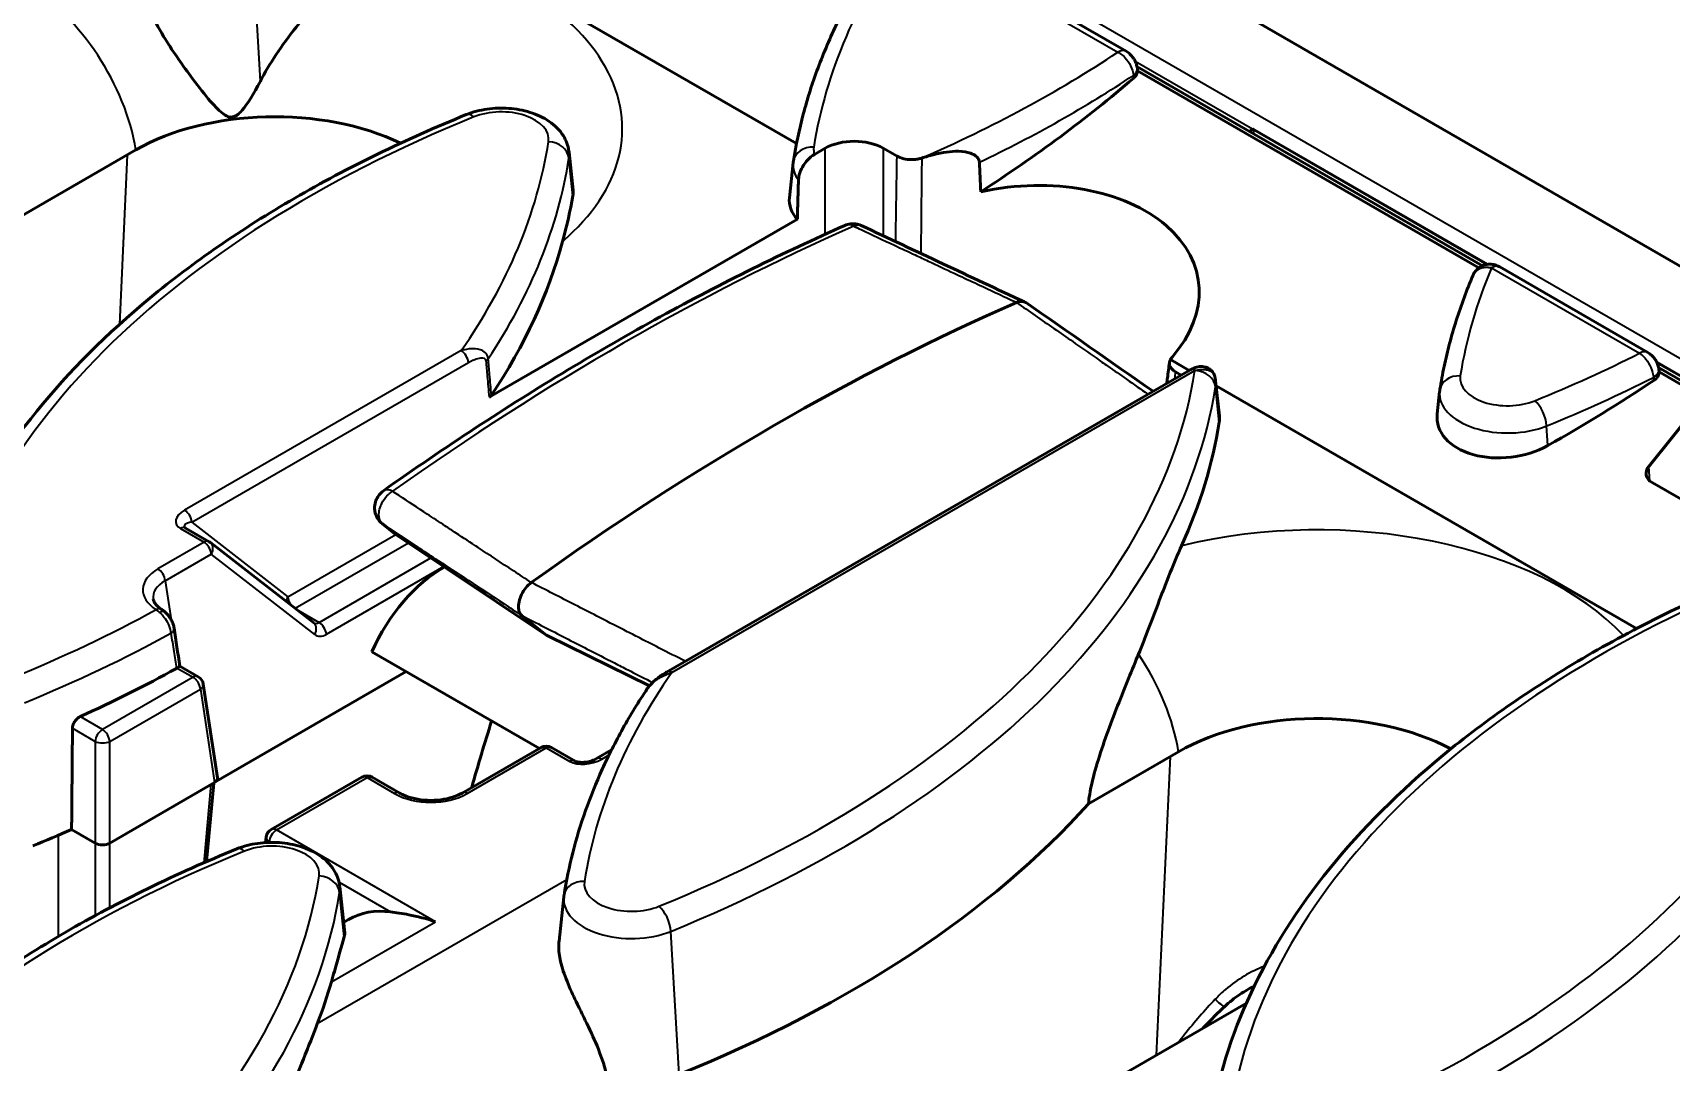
# Model space of a CAD drawing. Header units: millimetres. Extents: x 0 to 4362, y -130 to 2100.
# Drawn here: x 573.4 to 652.7, y 784.1 to 834 of the extents above; entities that cross this region are included whole.
import ezdxf

# ---------------------------------------------------------------- set-up
doc = ezdxf.new("R2010")
doc.units = ezdxf.units.MM
doc.header["$LTSCALE"] = 5
doc.layers.add('Sichtbar (ISO)', color=7, linetype='Continuous', lineweight=50)
doc.layers.add('Sichtbar schmal (ISO)', color=7, linetype='Continuous', lineweight=35)

msp = doc.modelspace()

# ---------------------------------------------------------------- linework, layer by layer
at = {"layer": 'Sichtbar (ISO)'}
for p, q in [((712.976, 788.188), (359.423, 992.312)), ((610.375, 828.645), (590.902, 839.888)), ((626.344, 833.118), (616.121, 839.02)), ((643.601, 822.73), (626.87, 832.39)), ((626.895, 832.214), (626.887, 832.291)), ((643.425, 822.628), (626.897, 832.17)), ((632.472, 829.359), (643.84, 822.797)), ((643.825, 822.795), (632.541, 829.31)), ((561.888, 818.824), (578.374, 828.342)), ((599.362, 828.229), (599.559, 826.396)), ((611.242, 828.119), (611.765, 828.421)), ((614.582, 828.421), (615.246, 828.037)), ((610.216, 827.724), (610.034, 826.026)), ((595.486, 816.359), (610.417, 824.979)), ((651.613, 818.529), (644.441, 822.67)), ((629.426, 817.674), (604.085, 803.043)), ((629.402, 817.66), (628.496, 818.183)), ((628.732, 817.587), (629.004, 817.43)), ((652.049, 818.057), (653.473, 817.235)), ((653.387, 817.274), (652.056, 818.043)), ((653.922, 816.772), (652.139, 817.801)), ((652.165, 817.626), (652.155, 817.706)), ((654.212, 816.4), (652.167, 817.581)), ((630.677, 817.148), (630.859, 815.45)), ((651.073, 805.148), (630.702, 816.909)), ((641.531, 816.643), (641.413, 815.546)), ((651.66, 813.002), (654.085, 816.019)), ((658.783, 808.203), (651.826, 812.22)), ((581.928, 809.357), (580.786, 810.016)), ((590.304, 810.232), (590.906, 809.75)), ((598.285, 804.815), (590.973, 809.702)), ((586.992, 805.423), (581.985, 809.318)), ((598.262, 804.831), (597.074, 805.78)), ((598.324, 804.792), (603.251, 802.375)), ((589.808, 804.025), (597.921, 799.341)), ((581.398, 802.815), (580.507, 803.329)), ((582.33, 797.916), (581.642, 802.457)), ((591.468, 803.067), (582.278, 797.761)), ((598.007, 799.391), (594.178, 797.181)), ((599.649, 798.731), (598.507, 799.391)), ((601.414, 799.266), (600.69, 798.848)), ((624.518, 796.662), (628.881, 799.181)), ((582.186, 797.688), (577.11, 794.757)), ((581.801, 793.86), (582.146, 797.665)), ((584.934, 795.415), (589.324, 797.95)), ((591.156, 797.181), (589.824, 797.95)), ((576.405, 794.757), (575.262, 795.417)), ((584.689, 795.057), (584.647, 794.78)), ((588.25, 792.653), (588.492, 790.402)), ((599.104, 792.148), (598.874, 790.002)), ((588.437, 790.913), (588.674, 791.05)), ((632.478, 787.674), (632.374, 787.734)), ((619.752, 779.832), (632.17, 787.002))]:
    msp.add_line(p, q, dxfattribs=at)
for centre, start, end in [((581.678, 808.924), 52.12201, 60), ((581.148, 802.382), 8.61675, 60), ((598.257, 798.958), 60, 120), ((589.574, 797.517), 60, 120), ((585.184, 794.982), 120, 171.38325)]:
    msp.add_arc(centre, 0.5, start, end, dxfattribs=at)
for centre, major_axis, ratio, start_param, end_param in [((578.622, 854.648), (62.659, 9.076), 0.652034, 5.32093, 5.48779), ((585.091, 824.463), (9.5, 0), 0.57735, 0.872974, 2.356194), ((613.173, 827.595), (2, 0), 0.581753, 0.789196, 2.352396), ((632.638, 827.975), (-0.15, 1.388), 0.24051, 0.045462, 0.432691), ((632.903, 829.53), (-0.507, -0.021), 0.591693, 0.530365, 0.74992), ((621.03, 820.731), (8.812, 1.276), 0.652034, 5.640748, 7.956786), ((613.502, 825.902), (-3.475, 0), 0.57735, 6.221282, 6.761399), ((2771.224, -51684.819), (-33976.243, 53029.92), 0.607003, 5.516736, 5.516905), ((536.752, 829.515), (63.043, 0), 0.57735, 5.916288, 6.128522), ((609.284, 702.616), (68.812, 119.187), 0.57735, 0.664325, 0.906481), ((-1314.022, -49252.334), (29043.489, -55833.143), 0.546156, 2.334422, 2.334569), ((629.762, 816.156), (-0.826, -1.61), 0.730872, 3.978209, 3.98913), ((609.937, 844.567), (62.553, 9.061), 0.652034, 5.244609, 5.349633), ((568.066, 818.434), (63.043, 0), 0.57735, 6.025513, 6.192687), ((627.391, 815.326), (3.475, 0), 0.57735, 6.192687, 6.345089), ((644.787, 815.665), (-3.368, -0.488), 0.652034, 6.117669, 8.386202), ((652.526, 812.744), (0.992, 0.136), 0.65517, 2.535443, 3.842338), ((591.51, 810.506), (-0.646, -0.72), 0.999697, 0.057578, 0.142406), ((593.239, 803.266), (2.95, 5.11), 0.57735, 0.765298, 1.751132), ((-4958.493, 3482.784), (-4449.035, 6564.789), 0.524494, 3.976107, 3.976393), ((598.804, 805.671), (-0.5, -0.868), 0.576612, 6.195487, 6.321548), ((536.752, 829.515), (-63.043, 0), 0.57735, 2.23618, 2.334143), ((635.599, 795.303), (9.5, 0), 0.57735, 0.821195, 2.356194), ((641.317, 803.483), (35.4, 61.315), 0.57735, 1.93599, 1.986026), ((581.828, 797.891), (0.504, 0), 0.572981, 5.501585, 6.369795), ((568.066, 813.535), (-63.568, 0), 0.57735, 2.184893, 2.663872), ((536.752, 824.616), (-63.568, 0), 0.57735, 2.184893, 2.221585), ((576.757, 794.963), (0.5, 0), 0.581753, 3.930789, 5.493989), ((592.096, 784.366), (-3.206, 6.798), 0.625236, 5.900399, 6.33513), ((525.64, 793.94), (63.043, 0), 0.57735, 6.063115, 6.120304), ((599.381, 802.454), (-63.568, 0), 0.57735, 2.184893, 2.654483)]:
    msp.add_ellipse(centre, major_axis=major_axis, ratio=ratio, start_param=start_param, end_param=end_param, dxfattribs=at)
for points, knots in [([(590.815, 838.447), (590.02, 838.008), (589.223, 837.426), (587.694, 836.068), (586.958, 835.294), (585.56, 833.577), (584.933, 832.656), (584.455, 831.771), (584.431, 831.724), (584.406, 831.676)], [-1.25384, -1.25384, -1.25384, -1.25384, -0.918597, -0.918597, -0.587482, -0.587482, -0.230122, -0.230122, -0.210574, -0.210574, -0.210574, -0.210574]), ([(610.228, 827.81), (610.347, 828.569), (610.506, 829.325), (610.904, 830.829), (611.143, 831.576), (611.697, 833.059), (612.014, 833.795), (612.722, 835.251), (613.114, 835.972), (613.973, 837.396), (614.439, 838.099), (614.941, 838.792)], [5.5882853, 5.5882853, 5.5882853, 5.5882853, 5.6493939, 5.6493939, 5.7105025, 5.7105025, 5.7716112, 5.7716112, 5.8327198, 5.8327198, 5.8938284, 5.8938284, 5.8938284, 5.8938284]), ([(584.406, 831.676), (584.085, 831.062), (583.771, 830.554), (583.432, 830.16), (583.356, 830.089), (583.24, 830.005), (583.19, 829.976), (583.088, 829.939), (583.039, 829.93), (582.935, 829.931), (582.88, 829.943), (582.745, 829.996), (582.662, 830.046), (582.19, 830.419), (581.638, 831.095), (580.572, 832.531), (580.12, 833.18), (579.464, 834.271), (579.231, 834.703), (578.888, 835.512), (578.771, 835.88), (578.681, 836.464), (578.674, 836.682), (578.696, 836.89)], [-1.747148, -1.747148, -1.747148, -1.747148, -1.462689, -1.462689, -1.365537, -1.365537, -1.30109, -1.30109, -1.243705, -1.243705, -1.1811, -1.1811, -1.101084, -1.101084, -0.786413, -0.786413, -0.555632, -0.555632, -0.407182, -0.407182, -0.277273, -0.277273, -0.193448, -0.193448, -0.193448, -0.193448]), ([(626.887, 832.291), (626.877, 832.369), (626.86, 832.439), (626.817, 832.568), (626.791, 832.627), (626.73, 832.739), (626.696, 832.792), (626.618, 832.893), (626.574, 832.941), (626.472, 833.033), (626.414, 833.078), (626.344, 833.118)], [0, 0, 0, 0, 0.00590418, 0.00590418, 0.01180837, 0.01180837, 0.01771255, 0.01771255, 0.02361674, 0.02361674, 0.02952092, 0.02952092, 0.02952092, 0.02952092]), ([(626.897, 832.17), (626.895, 832.113), (626.88, 832.054), (626.819, 831.936), (626.771, 831.877), (626.709, 831.824)], [0.06555356, 0.06555356, 0.06555356, 0.06555356, 0.09185149, 0.09185149, 0.12066148, 0.12066148, 0.12066148, 0.12066148]), ([(626.895, 832.214), (626.897, 832.204), (626.897, 832.195), (626.897, 832.18), (626.897, 832.175), (626.897, 832.17)], [0.057706067, 0.057706067, 0.057706067, 0.057706067, 0.062637258, 0.062637258, 0.065288302, 0.065288302, 0.065288302, 0.065288302]), ([(594.376, 830.05), (594.695, 830.18), (595.037, 830.268), (595.736, 830.367), (596.093, 830.379), (596.795, 830.326), (597.141, 830.263), (597.8, 830.057), (598.114, 829.913), (598.662, 829.538), (598.903, 829.31), (599.219, 828.805), (599.318, 828.553), (599.358, 828.266), (599.36, 828.248), (599.362, 828.229)], [0.171301, 0.171301, 0.171301, 0.171301, 0.544708, 0.544708, 0.913961, 0.913961, 1.281842, 1.281842, 1.65525, 1.65525, 2.009336, 2.009336, 2.275825, 2.275825, 2.294291, 2.294291, 2.294291, 2.294291]), ([(567.801, 803.315), (568.139, 805.467), (568.801, 807.596), (570.738, 811.738), (572.013, 813.751), (575.13, 817.603), (576.971, 819.442), (581.158, 822.9), (583.505, 824.518), (588.634, 827.491), (591.416, 828.845), (594.376, 830.05)], [5.5882853, 5.5882853, 5.5882853, 5.5882853, 5.7615256, 5.7615256, 5.9347658, 5.9347658, 6.108006, 6.108006, 6.2812463, 6.2812463, 6.4544865, 6.4544865, 6.4544865, 6.4544865]), ([(610.216, 827.724), (610.217, 827.73), (610.217, 827.736), (610.219, 827.747), (610.219, 827.753), (610.221, 827.764), (610.222, 827.77), (610.223, 827.782), (610.224, 827.787), (610.226, 827.799), (610.227, 827.805), (610.228, 827.81)], [5.5596905, 5.5596905, 5.5596905, 5.5596905, 5.56540946, 5.56540946, 5.57112842, 5.57112842, 5.57684739, 5.57684739, 5.58256635, 5.58256635, 5.58828531, 5.58828531, 5.58828531, 5.58828531]), ([(610.472, 826.864), (610.474, 826.951), (610.49, 827.049), (610.543, 827.255), (610.599, 827.396), (610.726, 827.627), (610.82, 827.757), (611.006, 827.956), (611.133, 828.056), (611.242, 828.119)], [0.0084798, 0.0084798, 0.0084798, 0.0084798, 0.0359728, 0.0359728, 0.0740638, 0.0740638, 0.1152279, 0.1152279, 0.1613574, 0.1613574, 0.1613574, 0.1613574]), ([(615.246, 828.037), (615.338, 827.984), (615.448, 827.942), (615.687, 827.884), (615.815, 827.869), (616.032, 827.868), (616.118, 827.875), (616.27, 827.898), (616.336, 827.912), (616.399, 827.93)], [0, 0, 0, 0, 0.0390575, 0.0390575, 0.0779293, 0.0779293, 0.1039585, 0.1039585, 0.1250488, 0.1250488, 0.1250488, 0.1250488]), ([(616.442, 827.944), (616.626, 828.004), (616.813, 828.059), (617.451, 828.22), (617.862, 828.279), (618.455, 828.269), (618.65, 828.236), (618.9, 828.15), (618.993, 828.104), (619.12, 828.001), (619.163, 827.952), (619.217, 827.849), (619.232, 827.798), (619.234, 827.744)], [-0.2401897, -0.2401897, -0.2401897, -0.2401897, -0.2069788, -0.2069788, -0.1279959, -0.1279959, -0.0748727, -0.0748727, -0.0413607, -0.0413607, -0.0190383, -0.0190383, -0.0002231, -0.0002231, -0.0002231, -0.0002231]), ([(612.72, 824.681), (611.235, 824.026), (609.747, 823.329), (606.765, 821.853), (605.273, 821.075), (602.286, 819.437), (600.793, 818.578), (597.808, 816.782), (596.316, 815.844), (593.338, 813.893), (591.852, 812.88), (590.37, 811.829)], [4.5949312, 4.5949312, 4.5949312, 4.5949312, 4.6411297, 4.6411297, 4.6873283, 4.6873283, 4.7335269, 4.7335269, 4.7797255, 4.7797255, 4.8259241, 4.8259241, 4.8259241, 4.8259241]), ([(613.527, 824.673), (613.464, 824.702), (613.399, 824.724), (613.272, 824.754), (613.21, 824.761), (613.092, 824.766), (613.036, 824.762), (612.932, 824.748), (612.884, 824.737), (612.797, 824.712), (612.757, 824.697), (612.72, 824.681)], [0.004145999, 0.004145999, 0.004145999, 0.004145999, 0.004759941, 0.004759941, 0.005373884, 0.005373884, 0.005987826, 0.005987826, 0.006601768, 0.006601768, 0.00721571, 0.00721571, 0.00721571, 0.00721571]), ([(641.542, 816.729), (641.601, 817.104), (641.67, 817.478), (641.827, 818.224), (641.915, 818.596), (642.11, 819.339), (642.217, 819.709), (642.451, 820.447), (642.578, 820.815), (642.85, 821.547), (642.995, 821.912), (643.15, 822.275)], [5.5882853, 5.5882853, 5.5882853, 5.5882853, 5.6184542, 5.6184542, 5.648623, 5.648623, 5.6787918, 5.6787918, 5.7089607, 5.7089607, 5.7391295, 5.7391295, 5.7391295, 5.7391295]), ([(644.441, 822.67), (644.389, 822.7), (644.332, 822.727), (644.199, 822.774), (644.123, 822.793), (643.945, 822.808), (643.841, 822.805), (643.635, 822.75), (643.539, 822.708), (643.374, 822.593), (643.305, 822.525), (643.209, 822.394), (643.175, 822.334), (643.15, 822.275)], [0, 0, 0, 0, 0.00554619, 0.00554619, 0.01109237, 0.01109237, 0.01663856, 0.01663856, 0.02105488, 0.02105488, 0.02484858, 0.02484858, 0.02773093, 0.02773093, 0.02773093, 0.02773093]), ([(621.476, 820.941), (621.469, 820.945), (621.462, 820.95), (621.399, 820.987), (621.335, 821.003), (621.193, 821.002), (621.116, 820.984), (621.038, 820.95)], [0.07373751, 0.07373751, 0.07373751, 0.07373751, 0.07807584, 0.07807584, 0.1116271, 0.1116271, 0.14519597, 0.14519597, 0.14519597, 0.14519597]), ([(652.155, 817.706), (652.146, 817.784), (652.128, 817.854), (652.085, 817.982), (652.059, 818.04), (651.998, 818.152), (651.964, 818.204), (651.886, 818.304), (651.842, 818.352), (651.741, 818.444), (651.682, 818.489), (651.613, 818.529)], [0, 0, 0, 0, 0.00591779, 0.00591779, 0.01183558, 0.01183558, 0.01775337, 0.01775337, 0.02367116, 0.02367116, 0.02958895, 0.02958895, 0.02958895, 0.02958895]), ([(628.308, 817.028), (628.32, 817.116), (628.332, 817.204), (628.377, 817.541), (628.41, 817.789), (628.443, 818.038)], [2.9959175, 2.9959175, 2.9959175, 2.9959175, 3.0281739, 3.0281739, 3.1191901, 3.1191901, 3.1191901, 3.1191901]), ([(628.496, 818.183), (628.475, 818.149), (628.46, 818.113), (628.432, 818.003), (628.439, 817.928), (628.492, 817.805), (628.525, 817.756), (628.614, 817.666), (628.669, 817.624), (628.732, 817.587)], [0.0201121, 0.0201121, 0.0201121, 0.0201121, 0.039069, 0.039069, 0.0779464, 0.0779464, 0.104975, 0.104975, 0.1320307, 0.1320307, 0.1320307, 0.1320307]), ([(630.047, 817.842), (629.993, 817.846), (629.942, 817.845), (629.848, 817.835), (629.804, 817.826), (629.722, 817.805), (629.683, 817.793), (629.61, 817.765), (629.574, 817.75), (629.506, 817.718), (629.474, 817.701), (629.442, 817.683)], [0, 0, 0, 0, 0.00960001, 0.00960001, 0.01920003, 0.01920003, 0.02880004, 0.02880004, 0.03840005, 0.03840005, 0.04800007, 0.04800007, 0.04800007, 0.04800007]), ([(630.648, 817.327), (630.636, 817.383), (630.616, 817.442), (630.557, 817.556), (630.517, 817.609), (630.426, 817.7), (630.374, 817.736), (630.273, 817.79), (630.224, 817.808), (630.131, 817.832), (630.088, 817.839), (630.047, 817.842)], [0.00424875, 0.00424875, 0.00424875, 0.00424875, 0.01232642, 0.01232642, 0.02040408, 0.02040408, 0.02848174, 0.02848174, 0.0365594, 0.0365594, 0.04463707, 0.04463707, 0.04463707, 0.04463707]), ([(652.167, 817.581), (652.165, 817.517), (652.146, 817.452), (652.088, 817.351), (652.059, 817.313), (651.989, 817.241), (651.949, 817.207), (651.903, 817.177)], [0.06559938, 0.06559938, 0.06559938, 0.06559938, 0.09483555, 0.09483555, 0.11331126, 0.11331126, 0.13175672, 0.13175672, 0.13175672, 0.13175672]), ([(652.165, 817.626), (652.166, 817.616), (652.167, 817.606), (652.167, 817.591), (652.167, 817.586), (652.167, 817.581)], [0.05747953, 0.05747953, 0.05747953, 0.05747953, 0.062688351, 0.062688351, 0.065314268, 0.065314268, 0.065314268, 0.065314268]), ([(630.648, 817.327), (630.651, 817.315), (630.653, 817.303), (630.658, 817.279), (630.66, 817.268), (630.664, 817.244), (630.666, 817.232), (630.669, 817.208), (630.671, 817.196), (630.674, 817.172), (630.676, 817.16), (630.677, 817.148)], [2.23478369, 2.23478369, 2.23478369, 2.23478369, 2.24668518, 2.24668518, 2.25858667, 2.25858667, 2.27048816, 2.27048816, 2.28238965, 2.28238965, 2.29429113, 2.29429113, 2.29429113, 2.29429113]), ([(641.531, 816.643), (641.532, 816.649), (641.532, 816.654), (641.534, 816.666), (641.534, 816.672), (641.536, 816.683), (641.536, 816.689), (641.538, 816.701), (641.539, 816.706), (641.541, 816.718), (641.541, 816.724), (641.542, 816.729)], [5.5596905, 5.5596905, 5.5596905, 5.5596905, 5.56540946, 5.56540946, 5.57112842, 5.57112842, 5.57684739, 5.57684739, 5.58256635, 5.58256635, 5.58828531, 5.58828531, 5.58828531, 5.58828531]), ([(595.599, 816.459), (595.586, 816.44), (595.571, 816.422), (595.533, 816.388), (595.511, 816.373), (595.486, 816.359)], [0, 0, 0, 0, 0.01043246, 0.01043246, 0.02086491, 0.02086491, 0.02086491, 0.02086491]), ([(590.37, 811.829), (590.283, 811.767), (590.217, 811.701), (590.108, 811.564), (590.064, 811.491), (589.992, 811.331), (589.964, 811.243), (589.933, 811.029), (589.93, 810.903), (589.996, 810.645), (590.043, 810.532), (590.173, 810.353), (590.233, 810.288), (590.304, 810.232)], [0, 0, 0, 0, 0.00207292, 0.00207292, 0.0042152, 0.0042152, 0.00635748, 0.00635748, 0.00849575, 0.00849575, 0.00988507, 0.00988507, 0.01071138, 0.01071138, 0.01071138, 0.01071138]), ([(580.786, 810.016), (580.784, 810.017), (580.783, 810.018), (580.78, 810.02), (580.779, 810.02), (580.776, 810.022), (580.775, 810.023), (580.773, 810.024), (580.772, 810.025), (580.771, 810.026), (580.77, 810.026), (580.769, 810.027)], [-0.0795247, -0.0795247, -0.0795247, -0.0795247, -0.0570448, -0.0570448, -0.0345648, -0.0345648, -0.0120848, -0.0120848, 0.0103952, 0.0103952, 0.0328751, 0.0328751, 0.0328751, 0.0328751]), ([(629.028, 809.159), (628.664, 808.36), (628.294, 807.405), (627.613, 805.62), (627.276, 804.719), (626.943, 803.908)], [-0.6323625, -0.6323625, -0.6323625, -0.6323625, -0.3142659, -0.3142659, 0, 0, 0, 0]), ([(597.53, 807.377), (597.438, 807.311), (597.349, 807.226), (597.188, 807.029), (597.117, 806.918), (597.003, 806.686), (596.961, 806.567), (596.91, 806.334), (596.902, 806.223), (596.92, 806.048), (596.938, 805.98), (596.993, 805.864), (597.029, 805.816), (597.074, 805.78)], [0, 0, 0, 0, 0.0393331, 0.0393331, 0.0784112, 0.0784112, 0.1172971, 0.1172971, 0.1561633, 0.1561633, 0.1857119, 0.1857119, 0.2153084, 0.2153084, 0.2153084, 0.2153084]), ([(630.431, 781.153), (630.769, 783.305), (631.43, 785.434), (633.367, 789.576), (634.643, 791.589), (637.759, 795.441), (639.6, 797.28), (643.788, 800.738), (646.134, 802.356), (651.263, 805.329), (654.046, 806.683), (657.005, 807.888)], [5.5882853, 5.5882853, 5.5882853, 5.5882853, 5.7615256, 5.7615256, 5.9347658, 5.9347658, 6.108006, 6.108006, 6.2812463, 6.2812463, 6.4544865, 6.4544865, 6.4544865, 6.4544865]), ([(579.622, 806.077), (579.567, 806.113), (579.517, 806.149), (579.43, 806.222), (579.393, 806.259), (579.33, 806.329), (579.304, 806.364), (579.264, 806.428), (579.249, 806.459), (579.227, 806.516), (579.221, 806.542), (579.217, 806.567)], [-0.7281042, -0.7281042, -0.7281042, -0.7281042, -0.5998052, -0.5998052, -0.4715063, -0.4715063, -0.3432073, -0.3432073, -0.2149083, -0.2149083, -0.0866094, -0.0866094, -0.0866094, -0.0866094]), ([(579.774, 805.963), (579.764, 805.971), (579.755, 805.979), (579.735, 805.995), (579.725, 806.003), (579.705, 806.019), (579.695, 806.027), (579.675, 806.042), (579.664, 806.049), (579.643, 806.063), (579.633, 806.07), (579.622, 806.077)], [0, 0, 0, 0, 0.00274217, 0.00274217, 0.00548433, 0.00548433, 0.0082265, 0.0082265, 0.01096867, 0.01096867, 0.01371083, 0.01371083, 0.01371083, 0.01371083]), ([(580.225, 805.171), (580.215, 805.234), (580.2, 805.295), (580.161, 805.413), (580.137, 805.469), (580.083, 805.58), (580.051, 805.633), (579.983, 805.736), (579.946, 805.785), (579.865, 805.878), (579.821, 805.922), (579.774, 805.963)], [0, 0, 0, 0, 0.0120657, 0.0120657, 0.02413141, 0.02413141, 0.03619711, 0.03619711, 0.04826281, 0.04826281, 0.06032852, 0.06032852, 0.06032852, 0.06032852]), ([(580.371, 803.238), (580.403, 803.26), (580.43, 803.278), (580.475, 803.308), (580.491, 803.319), (580.504, 803.328), (580.507, 803.329), (580.507, 803.329)], [-0.08867417, -0.08867417, -0.08867417, -0.08867417, -0.07362592, -0.07362592, -0.05578038, -0.05578038, -0.04521053, -0.04521053, -0.04521053, -0.04521053]), ([(626.943, 803.908), (626.927, 803.869), (626.91, 803.83), (626.578, 803.021), (626.22, 802.148), (625.514, 800.327), (625.164, 799.383), (624.772, 798.027), (624.653, 797.559), (624.553, 796.955), (624.532, 796.806), (624.518, 796.662)], [1.1026511, 1.1026511, 1.1026511, 1.1026511, 1.1177185, 1.1177185, 1.4148714, 1.4148714, 1.7120243, 1.7120243, 1.844258, 1.844258, 1.887619, 1.887619, 1.887619, 1.887619]), ([(604.085, 803.043), (604.024, 803.008), (603.964, 802.971), (603.842, 802.891), (603.781, 802.849), (603.658, 802.758), (603.597, 802.71), (603.472, 802.603), (603.41, 802.546), (603.281, 802.412), (603.216, 802.339), (603.15, 802.24)], [0, 0, 0, 0, 0.0222802, 0.0222802, 0.0445604, 0.0445604, 0.0668406, 0.0668406, 0.0891208, 0.0891208, 0.111401, 0.111401, 0.111401, 0.111401]), ([(599.116, 792.234), (599.224, 792.922), (599.365, 793.608), (599.713, 794.973), (599.919, 795.652), (600.395, 797.001), (600.666, 797.67), (601.27, 798.998), (601.603, 799.656), (602.331, 800.958), (602.726, 801.603), (603.15, 802.24)], [5.5882853, 5.5882853, 5.5882853, 5.5882853, 5.6436921, 5.6436921, 5.6990989, 5.6990989, 5.7545057, 5.7545057, 5.8099125, 5.8099125, 5.8653193, 5.8653193, 5.8653193, 5.8653193]), ([(575.304, 800.315), (575.305, 800.36), (575.312, 800.409), (575.342, 800.52), (575.37, 800.581), (575.436, 800.688), (575.479, 800.741), (575.573, 800.826), (575.624, 800.86), (575.672, 800.882)], [0.00377128, 0.00377128, 0.00377128, 0.00377128, 0.01883113, 0.01883113, 0.03766227, 0.03766227, 0.05657893, 0.05657893, 0.07496939, 0.07496939, 0.07496939, 0.07496939]), ([(600.69, 798.848), (600.626, 798.811), (600.551, 798.776), (600.389, 798.719), (600.302, 798.697), (600.134, 798.67), (600.052, 798.663), (599.92, 798.665), (599.866, 798.67), (599.783, 798.683), (599.751, 798.691), (599.701, 798.707), (599.682, 798.714), (599.66, 798.725), (599.654, 798.728), (599.649, 798.731)], [4.847966, 4.847966, 4.847966, 4.847966, 5.150915, 5.150915, 5.453863, 5.453863, 5.745117, 5.745117, 5.969183, 5.969183, 6.143585, 6.143585, 6.291034, 6.291034, 6.36271, 6.36271, 6.36271, 6.36271]), ([(594.178, 797.181), (594.048, 797.105), (593.892, 797.037), (593.54, 796.924), (593.344, 796.881), (592.932, 796.829), (592.716, 796.82), (592.289, 796.838), (592.078, 796.866), (591.687, 796.953), (591.506, 797.012), (591.28, 797.113), (591.216, 797.146), (591.156, 797.181)], [-0.7816, -0.7816, -0.7816, -0.7816, -0.50177, -0.50177, -0.215822, -0.215822, 0.074613, 0.074613, 0.365965, 0.365965, 0.654454, 0.654454, 0.7816, 0.7816, 0.7816, 0.7816]), ([(556.689, 767.739), (557.028, 769.891), (557.689, 772.02), (559.626, 776.162), (560.902, 778.175), (564.018, 782.027), (565.859, 783.866), (570.046, 787.324), (572.393, 788.942), (577.522, 791.915), (580.305, 793.269), (583.264, 794.474)], [5.5882853, 5.5882853, 5.5882853, 5.5882853, 5.7615256, 5.7615256, 5.9347658, 5.9347658, 6.108006, 6.108006, 6.2812463, 6.2812463, 6.4544865, 6.4544865, 6.4544865, 6.4544865]), ([(583.264, 794.474), (583.583, 794.604), (583.925, 794.692), (584.624, 794.791), (584.981, 794.803), (585.684, 794.75), (586.029, 794.687), (586.689, 794.481), (587.002, 794.337), (587.551, 793.962), (587.791, 793.734), (588.107, 793.229), (588.206, 792.977), (588.246, 792.69), (588.248, 792.672), (588.25, 792.653)], [0.171301, 0.171301, 0.171301, 0.171301, 0.544708, 0.544708, 0.913961, 0.913961, 1.281842, 1.281842, 1.65525, 1.65525, 2.009336, 2.009336, 2.275825, 2.275825, 2.294291, 2.294291, 2.294291, 2.294291]), ([(599.104, 792.148), (599.105, 792.154), (599.106, 792.16), (599.107, 792.171), (599.108, 792.177), (599.109, 792.188), (599.11, 792.194), (599.112, 792.206), (599.112, 792.211), (599.114, 792.223), (599.115, 792.229), (599.116, 792.234)], [5.5596905, 5.5596905, 5.5596905, 5.5596905, 5.56540946, 5.56540946, 5.57112842, 5.57112842, 5.57684739, 5.57684739, 5.58256635, 5.58256635, 5.58828531, 5.58828531, 5.58828531, 5.58828531]), ([(592.884, 790.944), (592.473, 791.084), (591.981, 791.208), (591.297, 791.339), (590.966, 791.386), (590.71, 791.42)], [0, 0, 0, 0, 0.1433141, 0.1433141, 0.2514346, 0.2514346, 0.2514346, 0.2514346]), ([(588.471, 790.219), (588.333, 789.761), (588.168, 789.166), (587.945, 788.375), (587.898, 788.209), (587.849, 788.037)], [1.0982954, 1.0982954, 1.0982954, 1.0982954, 1.4526892, 1.4526892, 1.5412165, 1.5412165, 1.5412165, 1.5412165]), ([(588.492, 790.402), (588.494, 790.383), (588.495, 790.362), (588.491, 790.303), (588.484, 790.262), (588.471, 790.219)], [3.52470314, 3.52470314, 3.52470314, 3.52470314, 3.54324006, 3.54324006, 3.57659228, 3.57659228, 3.57659228, 3.57659228]), ([(601.231, 783.217), (601.153, 783.676), (601.016, 784.145), (600.525, 785.443), (600.086, 786.276), (599.551, 787.386), (599.394, 787.724), (599.126, 788.391), (599.017, 788.72), (598.891, 789.274), (598.856, 789.547), (598.863, 789.871), (598.867, 789.938), (598.874, 790.002)], [2.8285154, 2.8285154, 2.8285154, 2.8285154, 2.9796104, 2.9796104, 3.2469031, 3.2469031, 3.3498715, 3.3498715, 3.45284, 3.45284, 3.5432401, 3.5432401, 3.5669124, 3.5669124, 3.5669124, 3.5669124]), ([(632.551, 787.825), (632.31, 787.707), (632.077, 787.573), (631.595, 787.248), (631.348, 787.051), (631.119, 786.837)], [0.3934015, 0.3934015, 0.3934015, 0.3934015, 0.5008645, 0.5008645, 0.6260807, 0.6260807, 0.6260807, 0.6260807]), ([(631.119, 786.837), (630.89, 786.623), (630.663, 786.403), (630.314, 786.048), (630.189, 785.919), (630.066, 785.787)], [1.2150217, 1.2150217, 1.2150217, 1.2150217, 1.27784963, 1.27784963, 1.31341574, 1.31341574, 1.31341574, 1.31341574]), ([(587.163, 785.994), (586.759, 784.953), (586.266, 783.697), (585.053, 780.706), (584.304, 778.936), (583.16, 776.034), (582.618, 774.635), (582.222, 773.008), (582.149, 772.649), (582.101, 772.257), (582.096, 772.212), (582.091, 772.167)], [5.057153, 5.057153, 5.057153, 5.057153, 5.598349, 5.598349, 6.239433, 6.239433, 6.642714, 6.642714, 6.742864, 6.742864, 6.755946, 6.755946, 6.755946, 6.755946])]:
    msp.add_open_spline(points, degree=3, knots=knots, dxfattribs=at)
for points, degree in [([(616.399, 827.93), (616.413, 827.934), (616.428, 827.939), (616.442, 827.944)], 3), ([(619.234, 827.744), (619.255, 827.268), (619.277, 826.791), (619.298, 826.315)], 3), ([(599.559, 826.396), (599.569, 826.305), (599.565, 826.212), (599.548, 826.117)], 3), ([(610.417, 824.979), (610.442, 825.958), (610.472, 826.864)], 2), ([(599.548, 826.117), (599.42, 825.394), (599.249, 824.675), (599.042, 823.908)], 3), ([(628.583, 818.31), (628.548, 818.269), (628.519, 818.227), (628.496, 818.183)], 3), ([(580.371, 803.238), (580.36, 803.231), (580.348, 803.224), (580.336, 803.217)], 3), ([(575.262, 795.417), (575.284, 797.874), (575.304, 800.315)], 2)]:
    msp.add_open_spline(points, degree=degree, dxfattribs=at)
at = {"layer": 'Sichtbar schmal (ISO)'}
for p, q in [((709.087, 785.942), (355.534, 990.066)), ((615.721, 838.981), (625.944, 833.078)), ((584.406, 831.676), (584.085, 837.134)), ((626.78, 832.646), (632.472, 829.359)), ((632.511, 829.133), (632.541, 829.31)), ((577.961, 828.104), (577.578, 819.887)), ((599.548, 826.117), (599.355, 827.94)), ((611.765, 824.254), (611.765, 828.421)), ((614.582, 828.421), (614.582, 824.178)), ((644.041, 822.63), (651.213, 818.49)), ((594.132, 818.615), (580.737, 810.881)), ((581.089, 810.305), (594.484, 818.038)), ((604.335, 803.018), (629.676, 817.649)), ((630.851, 815.145), (630.67, 816.859)), ((646.77, 814.02), (646.714, 814.972)), ((651.717, 812.296), (651.66, 813.002)), ((580.536, 809.991), (581.678, 809.332)), ((581.089, 810.305), (585.733, 806.693)), ((585.733, 806.693), (590.96, 809.711)), ((590.95, 809.718), (590.348, 810.199)), ((598.262, 804.831), (590.95, 809.718)), ((581.678, 809.332), (579.444, 808.042)), ((591.585, 809.292), (586.094, 806.122)), ((579.796, 807.466), (582.03, 808.756)), ((587.038, 804.861), (582.03, 808.756)), ((587.249, 805.445), (592.664, 808.571)), ((593.29, 808.153), (587.601, 804.869)), ((579.796, 807.466), (580.082, 805.577)), ((586.144, 806.083), (587.249, 805.445)), ((603.256, 802.381), (598.262, 804.831)), ((580.371, 803.238), (581.148, 802.79)), ((581.148, 802.79), (576.757, 800.255)), ((577.11, 799.679), (581.5, 802.214)), ((581.5, 802.214), (582.186, 797.688)), ((576.757, 800.255), (575.672, 800.882)), ((575.304, 800.315), (576.405, 799.679)), ((576.405, 799.679), (576.405, 794.757)), ((577.11, 794.757), (577.11, 799.679)), ((594.428, 797.156), (598.257, 799.366)), ((598.257, 799.366), (599.399, 798.707)), ((600.94, 798.823), (601.296, 799.028)), ((628.469, 798.943), (627.795, 784.476)), ((585.184, 795.39), (589.574, 797.925)), ((589.574, 797.925), (590.906, 797.156)), ((582.011, 797.586), (581.667, 793.802)), ((592.884, 790.944), (585.184, 795.39)), ((574.62, 790.231), (574.62, 795.138)), ((576.404, 794.757), (576.404, 791.24)), ((577.11, 791.618), (577.11, 794.757)), ((584.827, 794.788), (584.831, 794.814)), ((584.831, 794.814), (584.875, 794.789)), ((599.244, 792.969), (587.163, 785.994)), ((588.216, 792.86), (590.71, 791.42)), ((588.471, 790.219), (588.243, 792.364)), ((587.849, 788.037), (592.884, 790.944)), ((604.696, 783.54), (604.288, 790.477)), ((632.478, 787.674), (632.374, 787.734))]:
    msp.add_line(p, q, dxfattribs=at)
for centre, major_axis, ratio, start_param, end_param in [((672.827, 825.244), (-61.864, 0), 0.57735, 5.888404, 6.192687), ((585.091, 829.362), (16.848, 0), 0.57735, 5.687979, 7.502537), ((573.177, 830.117), (3.75, -6.495), 0.57735, 0.986756, 2.356194), ((579.178, 856.46), (-61.864, 0), 0.57735, 2.216362, 2.427901), ((625.944, 832.425), (0.4, 0.693), 0.57735, 0, 0.785398), ((579.178, 855.714), (62.861, 0), 0.57735, 5.403276, 5.569418), ((626.092, 832.199), (0.795, 0.092), 0.556419, 5.505758, 6.283185), ((596.076, 828.857), (2.296, 0), 0.57735, 6.192687, 8.468079), ((630.4, 800.749), (-61.864, 0), 0.57735, 5.326486, 6.192687), ((594.753, 829.124), (-0.377, 0.926), 0.470482, 5.569944, 6.283185), ((536.752, 831.965), (61.864, 0), 0.57735, 5.900106, 6.192687), ((598.363, 827.92), (0.988, -0.155), 0.813155, 0.214386, 1.697916), ((536.752, 831.22), (62.861, 0), 0.57735, 5.916909, 6.192687), ((596.076, 828.111), (3.292, 0), 0.57735, 6.192687, 6.345089), ((611.215, 827.655), (-0.988, 0.155), 0.813155, 4.839509, 6.283185), ((613.502, 828.352), (-2.296, 0), 0.57735, 6.192687, 6.459761), ((613.502, 827.606), (-3.292, 0), 0.57735, 6.221282, 6.684611), ((601.789, 706.943), (68.535, 118.706), 0.57735, 0.66794, 0.898933), ((613.104, 823.812), (-0.383, 0.869), 0.641031, 5.616193, 6.283185), ((704.141, 814.163), (-61.864, 0), 0.57735, 6.043832, 6.192687), ((644.041, 821.977), (0.4, 0.693), 0.57735, 0, 0.785398), ((594.132, 818.206), (-0.25, 0.433), 0.57735, 4.014257, 5.497787), ((610.493, 845.379), (-61.864, 0), 0.57735, 2.184893, 2.289238), ((651.213, 817.836), (0.4, 0.693), 0.57735, 0, 0.785398), ((594.977, 818.289), (0.498, 0.044), 0.535444, 5.449251, 5.866755), ((568.066, 820.884), (61.864, 0), 0.57735, 5.326486, 6.192495), ((629.676, 817.241), (-0.25, 0.433), 0.57735, 5.497787, 6.283185), ((629.687, 817.247), (-0.246, 0.436), 0.585243, 5.488442, 6.283185), ((629.678, 816.839), (0.988, -0.155), 0.813155, 0.214386, 1.678144), ((630.006, 817.344), (0.041, 0.498), 0.816234, 5.478236, 6.283185), ((651.361, 817.609), (0.794, 0.097), 0.551923, 5.365125, 6.283185), ((568.066, 820.139), (62.861, 0), 0.57735, 5.326486, 6.192687), ((627.391, 817.03), (3.292, 0), 0.57735, 6.192687, 6.345089), ((642.53, 816.574), (-0.988, 0.155), 0.813155, 4.839509, 6.283185), ((644.817, 817.271), (-2.296, 0), 0.57735, 6.192687, 8.468079), ((610.493, 844.633), (62.861, 0), 0.57735, 5.326486, 5.4312), ((644.817, 816.525), (-3.292, 0), 0.57735, 6.221282, 8.468079), ((646.14, 815.371), (-0.377, 0.926), 0.470482, 4.086414, 5.569944), ((590.92, 811.054), (-0.549, 0.775), 0.508224, 5.499473, 6.283185), ((581.499, 810.501), (1.19, 0.23), 0.514513, 2.162289, 3.677034), ((580.737, 810.473), (-0.25, 0.433), 0.57735, 4.014257, 5.497787), ((635.599, 800.202), (-16.848, 0), 0.57735, 3.63524, 5.113002), ((580.536, 809.583), (0.25, 0.433), 0.57735, 0, 0.785398), ((581.499, 810.093), (-0.785, 0.025), 0.298867, 5.270126, 6.672471), ((590.897, 810.974), (-0.593, -0.742), 0.81339, 0, 0.070278), ((591.499, 810.492), (-0.593, -0.742), 0.81339, 0, 0.070278), ((591.526, 810.534), (-0.553, -0.833), 0.561164, 6.232033, 6.281368), ((581.678, 808.924), (0.25, 0.433), 0.57735, 0, 0.785398), ((581.678, 808.924), (-0.25, 0.433), 0.57735, 4.014257, 5.497787), ((581.678, 808.924), (0.307, 0.395), 0.772961, 4.880841, 6.283185), ((581.232, 807.025), (-2.519, 0), 0.572981, 5.501585, 7.011289), ((579.444, 807.634), (-0.25, 0.433), 0.57735, 4.014257, 5.497787), ((581.232, 806.617), (-2.022, 0.074), 0.57031, 5.522537, 6.390747), ((693.03, 778.587), (-61.864, 0), 0.57735, 5.326486, 6.192687), ((586.085, 806.525), (0.307, 0.395), 0.772961, 1.739248, 2.247093), ((586.085, 806.525), (0.25, -0.433), 0.57735, 4.014257, 5.031084), ((599.381, 809.803), (61.864, 0), 0.57735, 5.326486, 6.192687), ((536.752, 831.965), (-61.864, 0), 0.57735, 2.184893, 2.33036), ((579.352, 805.657), (0.27, 0.421), 0.607408, 0, 0.813629), ((579.446, 805.585), (0.328, 0.378), 0.385197, 0, 0.888875), ((599.381, 809.058), (62.861, 0), 0.57735, 5.326486, 6.192687), ((536.752, 831.22), (62.861, 0), 0.57735, 5.326486, 5.472742), ((579.73, 805.095), (0.494, 0.076), 0.571599, 5.389143, 6.283185), ((587.187, 805.889), (0.169, 0.476), 0.665976, 3.038304, 3.804879), ((586.685, 805.028), (0.307, 0.395), 0.772961, 4.880841, 6.283185), ((587.539, 805.721), (-0.427, -0.906), 0.625236, 6.143974, 7.016639), ((587.249, 805.037), (0.25, -0.433), 0.57735, 0.872665, 2.356194), ((623.685, 800.956), (3.75, -6.495), 0.57735, 0.986756, 1.694776), ((581.148, 802.382), (0.25, 0.433), 0.57735, 0, 0.785398), ((581.148, 802.382), (0.25, -0.433), 0.57735, 0.872665, 2.356194), ((581.148, 802.382), (0.494, 0.075), 0.572981, 5.414976, 6.283185), ((661.715, 789.668), (-61.864, 0), 0.57735, 5.900106, 6.192687), ((604.335, 802.61), (-0.25, 0.433), 0.57735, 5.497787, 6.283185), ((576.757, 799.847), (-0.25, -0.433), 0.57735, 3.926991, 5.410521), ((576.757, 799.847), (-0.25, 0.433), 0.57735, 4.014257, 5.497787), ((576.757, 799.847), (0.5, 0), 0.472722, 3.930789, 5.493989), ((598.257, 798.958), (-0.25, 0.433), 0.57735, 5.497787, 6.283185), ((598.257, 798.958), (0.25, 0.433), 0.57735, 0, 0.785398), ((600.282, 799.263), (1.122, 0.264), 0.568022, 3.684726, 5.19947), ((599.399, 798.298), (0.25, 0.433), 0.57735, 0, 0.785398), ((600.94, 798.415), (-0.25, 0.433), 0.57735, 5.497787, 6.283185), ((589.574, 797.517), (-0.25, 0.433), 0.57735, 5.497787, 6.283185), ((589.574, 797.517), (0.25, 0.433), 0.57735, 0, 0.785398), ((590.906, 796.747), (0.25, 0.433), 0.57735, 0, 0.785398), ((592.667, 798.188), (2.5, 0), 0.581753, 3.930789, 5.493989), ((594.428, 796.747), (-0.25, 0.433), 0.57735, 5.497787, 6.283185), ((585.184, 794.982), (0.25, 0.433), 0.57735, 0.785398, 2.268928), ((585.184, 794.982), (-0.25, 0.433), 0.57735, 5.497787, 6.283185), ((583.641, 793.548), (-0.377, 0.926), 0.470482, 5.569944, 6.283185), ((584.964, 793.281), (2.296, 0), 0.57735, 6.192687, 8.468079), ((585.184, 794.982), (-0.494, 0.075), 0.572981, 0, 0.868209), ((619.289, 765.173), (-61.864, 0), 0.57735, 5.326486, 6.192687), ((525.64, 796.389), (61.864, 0), 0.57735, 5.326486, 6.192687), ((587.251, 792.345), (0.988, -0.155), 0.813155, 0.214386, 1.697916), ((600.104, 792.079), (-0.988, 0.155), 0.813155, 4.839509, 6.283185), ((602.391, 792.776), (-2.296, 0), 0.57735, 6.192687, 8.468079), ((525.64, 795.644), (62.861, 0), 0.57735, 5.326486, 6.192687), ((584.964, 792.536), (3.292, 0), 0.57735, 6.192687, 6.345089), ((602.391, 792.03), (-3.292, 0), 0.57735, 6.221282, 8.468079), ((603.714, 790.876), (-0.377, 0.926), 0.470482, 4.086414, 5.569944), ((629.754, 788.299), (1.365, -1.462), 0.071839, 5.509262, 6.283185)]:
    msp.add_ellipse(centre, major_axis=major_axis, ratio=ratio, start_param=start_param, end_param=end_param, dxfattribs=at)
for points, knots in [([(625.944, 833.078), (625.99, 833.055), (626.036, 833.026), (626.155, 832.941), (626.225, 832.879), (626.396, 832.694), (626.488, 832.56), (626.634, 832.264), (626.682, 832.101), (626.694, 831.954)], [-0.02952092, -0.02952092, -0.02952092, -0.02952092, -0.0258308, -0.0258308, -0.01992662, -0.01992662, -0.01047993, -0.01047993, 0, 0, 0, 0]), ([(615.181, 823.897), (615.181, 823.918), (615.181, 823.938), (615.202, 825.319), (615.224, 826.678), (615.246, 828.037)], [-1.7809728, -1.7809728, -1.7809728, -1.7809728, -1.7739946, -1.7739946, -1.3076065, -1.3076065, -1.3076065, -1.3076065]), ([(616.442, 827.944), (616.428, 826.588), (616.416, 825.231), (616.403, 823.691), (616.402, 823.509), (616.4, 823.326)], [1.3076094, 1.3076094, 1.3076094, 1.3076094, 1.7739946, 1.7739946, 1.8368347, 1.8368347, 1.8368347, 1.8368347]), ([(613.147, 824.647), (613.188, 824.666), (613.228, 824.681), (613.331, 824.707), (613.391, 824.709), (613.475, 824.693), (613.501, 824.685), (613.526, 824.673)], [-0.00721571, -0.00721571, -0.00721571, -0.00721571, -0.006313747, -0.006313747, -0.004870605, -0.004870605, -0.004145999, -0.004145999, -0.004145999, -0.004145999]), ([(613.147, 824.647), (613.268, 824.59), (613.388, 824.534), (614.046, 824.226), (614.583, 823.974), (615.456, 823.565), (615.792, 823.408), (616.338, 823.152), (616.548, 823.054), (617.177, 822.759), (617.597, 822.562), (618.689, 822.05), (619.36, 821.736), (620.367, 821.264), (620.703, 821.107), (621.038, 820.95)], [-1.164557, -1.164557, -1.164557, -1.164557, -1.115963, -1.115963, -0.898876, -0.898876, -0.763197, -0.763197, -0.678397, -0.678397, -0.508798, -0.508798, -0.237439, -0.237439, -0.101987, -0.101987, -0.101987, -0.101987]), ([(643.15, 822.274), (643.183, 822.351), (643.231, 822.418), (643.38, 822.556), (643.498, 822.612), (643.705, 822.654), (643.79, 822.659), (643.931, 822.65), (643.986, 822.642), (644.041, 822.63)], [-0.02773093, -0.02773093, -0.02773093, -0.02773093, -0.02100257, -0.02100257, -0.01058269, -0.01058269, -0.00407027, -0.00407027, 0, 0, 0, 0]), ([(621.038, 820.95), (621.34, 820.739), (621.641, 820.528), (622.547, 819.896), (623.152, 819.474), (624.134, 818.788), (624.512, 818.524), (625.078, 818.128), (625.267, 817.997), (625.758, 817.654), (626.06, 817.443), (626.709, 816.99), (627.056, 816.747), (627.402, 816.505)], [0.1019866, 0.1019866, 0.1019866, 0.1019866, 0.2374389, 0.2374389, 0.5087977, 0.5087977, 0.6783969, 0.6783969, 0.7631965, 0.7631965, 0.8988759, 0.8988759, 1.0545257, 1.0545257, 1.0545257, 1.0545257]), ([(595.442, 818.222), (595.418, 818.484), (595.224, 818.6), (594.908, 818.704), (594.754, 818.713), (594.503, 818.696), (594.407, 818.682), (594.251, 818.648), (594.191, 818.632), (594.132, 818.615)], [-0.1323606, -0.1323606, -0.1323606, -0.1323606, -0.0853726, -0.0853726, -0.0430172, -0.0430172, -0.0165451, -0.0165451, 0, 0, 0, 0]), ([(651.213, 818.49), (651.254, 818.463), (651.295, 818.432), (651.401, 818.34), (651.464, 818.273), (651.618, 818.078), (651.7, 817.938), (651.831, 817.634), (651.874, 817.468), (651.886, 817.32)], [-0.02958895, -0.02958895, -0.02958895, -0.02958895, -0.02589033, -0.02589033, -0.01997254, -0.01997254, -0.01050408, -0.01050408, 0, 0, 0, 0]), ([(594.484, 818.038), (594.523, 818.061), (594.562, 818.082), (594.665, 818.135), (594.728, 818.164), (594.892, 818.228), (594.992, 818.257), (595.194, 818.272), (595.318, 818.253), (595.33, 818.121)], [0, 0, 0, 0, 0.0165451, 0.0165451, 0.0430172, 0.0430172, 0.0853726, 0.0853726, 0.1323606, 0.1323606, 0.1323606, 0.1323606]), ([(595.33, 818.121), (595.352, 817.87), (595.374, 817.619), (595.426, 817.032), (595.456, 816.695), (595.486, 816.359)], [0, 0, 0, 0, 0.0894899, 0.0894899, 0.2095488, 0.2095488, 0.2095488, 0.2095488]), ([(595.599, 816.459), (595.569, 816.795), (595.539, 817.132), (595.487, 817.72), (595.465, 817.971), (595.442, 818.222)], [-0.2095488, -0.2095488, -0.2095488, -0.2095488, -0.0894899, -0.0894899, 0, 0, 0, 0]), ([(629.676, 817.649), (629.679, 817.65), (629.681, 817.65), (629.686, 817.652), (629.688, 817.652), (629.692, 817.653), (629.693, 817.654), (629.695, 817.654), (629.696, 817.655), (629.697, 817.655)], [-0.001545102, -0.001545102, -0.001545102, -0.001545102, -0.000996591, -0.000996591, -0.000502158, -0.000502158, -0.000193138, -0.000193138, 0, 0, 0, 0]), ([(629.697, 817.655), (629.735, 817.665), (629.774, 817.674), (629.847, 817.688), (629.882, 817.693), (629.938, 817.7), (629.96, 817.702), (629.995, 817.704), (630.008, 817.705), (630.048, 817.706), (630.075, 817.706), (630.143, 817.703), (630.185, 817.699), (630.261, 817.685), (630.295, 817.676), (630.328, 817.665)], [-0.04800007, -0.04800007, -0.04800007, -0.04800007, -0.03948005, -0.03948005, -0.03180004, -0.03180004, -0.02700004, -0.02700004, -0.02400003, -0.02400003, -0.01800002, -0.01800002, -0.00840001, -0.00840001, 0, 0, 0, 0]), ([(630.328, 817.665), (630.35, 817.657), (630.371, 817.649), (630.424, 817.624), (630.455, 817.606), (630.528, 817.552), (630.566, 817.512), (630.619, 817.423), (630.638, 817.378), (630.648, 817.326)], [-0.04463707, -0.04463707, -0.04463707, -0.04463707, -0.03905743, -0.03905743, -0.03013002, -0.03013002, -0.01584616, -0.01584616, -0.00424875, -0.00424875, -0.00424875, -0.00424875]), ([(590.348, 810.199), (590.218, 810.301), (590.145, 810.485), (590.157, 810.9), (590.227, 811.121), (590.417, 811.442), (590.509, 811.555), (590.673, 811.708), (590.741, 811.759), (590.809, 811.8)], [-0.01071138, -0.01071138, -0.01071138, -0.01071138, -0.00690884, -0.00690884, -0.0034812, -0.0034812, -0.00133892, -0.00133892, 0, 0, 0, 0]), ([(597.53, 807.377), (597.242, 807.567), (596.954, 807.756), (596.095, 808.321), (595.524, 808.697), (594.597, 809.307), (594.24, 809.542), (593.705, 809.894), (593.527, 810.011), (593.063, 810.317), (592.778, 810.504), (592.036, 810.992), (591.579, 811.293), (591.018, 811.662), (590.913, 811.731), (590.809, 811.8)], [0.100602, 0.100602, 0.100602, 0.100602, 0.237684, 0.237684, 0.509324, 0.509324, 0.679098, 0.679098, 0.763985, 0.763985, 0.899805, 0.899805, 1.117116, 1.117116, 1.167006, 1.167006, 1.167006, 1.167006]), ([(590.348, 810.199), (590.453, 810.131), (590.557, 810.062), (591.119, 809.693), (591.576, 809.393), (592.318, 808.905), (592.604, 808.717), (593.068, 808.413), (593.246, 808.295), (593.782, 807.944), (594.139, 807.709), (595.067, 807.099), (595.638, 806.724), (596.498, 806.159), (596.786, 805.97), (597.074, 805.78)], [-1.167006, -1.167006, -1.167006, -1.167006, -1.117116, -1.117116, -0.899805, -0.899805, -0.763985, -0.763985, -0.679098, -0.679098, -0.509324, -0.509324, -0.237684, -0.237684, -0.100602, -0.100602, -0.100602, -0.100602]), ([(604.984, 803.562), (604.565, 803.777), (604.146, 803.991), (603.376, 804.386), (603.024, 804.565), (602.454, 804.857), (602.235, 804.969), (601.576, 805.306), (601.138, 805.531), (599.997, 806.115), (599.295, 806.474), (598.238, 807.015), (597.884, 807.196), (597.53, 807.377)], [-1.0619651, -1.0619651, -1.0619651, -1.0619651, -0.899805, -0.899805, -0.7639854, -0.7639854, -0.6790981, -0.6790981, -0.5093236, -0.5093236, -0.2376844, -0.2376844, -0.1006022, -0.1006022, -0.1006022, -0.1006022]), ([(579.352, 806.065), (579.359, 806.06), (579.367, 806.055), (579.388, 806.042), (579.4, 806.033), (579.433, 806.01), (579.453, 805.994), (579.496, 805.96), (579.518, 805.941), (579.54, 805.921)], [-0.01371083, -0.01371083, -0.01371083, -0.01371083, -0.01199698, -0.01199698, -0.00925481, -0.00925481, -0.00486735, -0.00486735, 0, 0, 0, 0]), ([(579.54, 805.921), (579.574, 805.89), (579.608, 805.857), (579.693, 805.764), (579.743, 805.701), (579.862, 805.53), (579.925, 805.413), (580.026, 805.17), (580.06, 805.041), (580.074, 804.922)], [-0.06032852, -0.06032852, -0.06032852, -0.06032852, -0.05278745, -0.05278745, -0.04072175, -0.04072175, -0.02141662, -0.02141662, 0, 0, 0, 0]), ([(597.074, 805.78), (597.428, 805.599), (597.782, 805.418), (598.838, 804.877), (599.539, 804.517), (600.68, 803.933), (601.118, 803.708), (601.776, 803.371), (601.995, 803.258), (602.565, 802.966), (602.916, 802.786), (603.312, 802.583), (603.358, 802.56), (603.403, 802.537)], [0.1006022, 0.1006022, 0.1006022, 0.1006022, 0.2376844, 0.2376844, 0.5093236, 0.5093236, 0.6790981, 0.6790981, 0.7639854, 0.7639854, 0.899805, 0.899805, 0.9173335, 0.9173335, 0.9173335, 0.9173335]), ([(580.074, 804.922), (580.119, 804.63), (580.164, 804.338), (580.251, 803.769), (580.294, 803.493), (580.336, 803.217)], [-0.8653893, -0.8653893, -0.8653893, -0.8653893, -0.7572156, -0.7572156, -0.655044, -0.655044, -0.655044, -0.655044]), ([(603.141, 802.229), (603.217, 802.345), (603.317, 802.446), (603.559, 802.655), (603.713, 802.75), (603.964, 802.879), (604.06, 802.921), (604.216, 802.98), (604.276, 803), (604.335, 803.018)], [-0.111401, -0.111401, -0.111401, -0.111401, -0.0854324, -0.0854324, -0.0430473, -0.0430473, -0.0165567, -0.0165567, 0, 0, 0, 0]), ([(633.043, 788.788), (632.705, 788.659), (632.377, 788.501), (631.748, 788.125), (631.447, 787.908), (630.988, 787.515), (630.818, 787.354), (630.657, 787.185)], [0.2961813, 0.2961813, 0.2961813, 0.2961813, 0.4226044, 0.4226044, 0.5478206, 0.5478206, 0.6260807, 0.6260807, 0.6260807, 0.6260807]), ([(630.657, 787.185), (630.144, 786.648), (629.649, 786.077), (629.081, 785.356), (628.985, 785.233), (628.89, 785.109)], [1.2150217, 1.2150217, 1.2150217, 1.2150217, 1.3668938, 1.3668938, 1.3979308, 1.3979308, 1.3979308, 1.3979308])]:
    msp.add_open_spline(points, degree=3, knots=knots, dxfattribs=at)
for points in [[(626.694, 831.954), (626.699, 831.911), (626.704, 831.868), (626.709, 831.824)], [(628.732, 817.587), (628.717, 817.474), (628.702, 817.36), (628.687, 817.247)], [(651.886, 817.32), (651.892, 817.272), (651.898, 817.224), (651.903, 817.177)]]:
    msp.add_open_spline(points, degree=3, dxfattribs=at)

doc.saveas('drawing.dxf')
